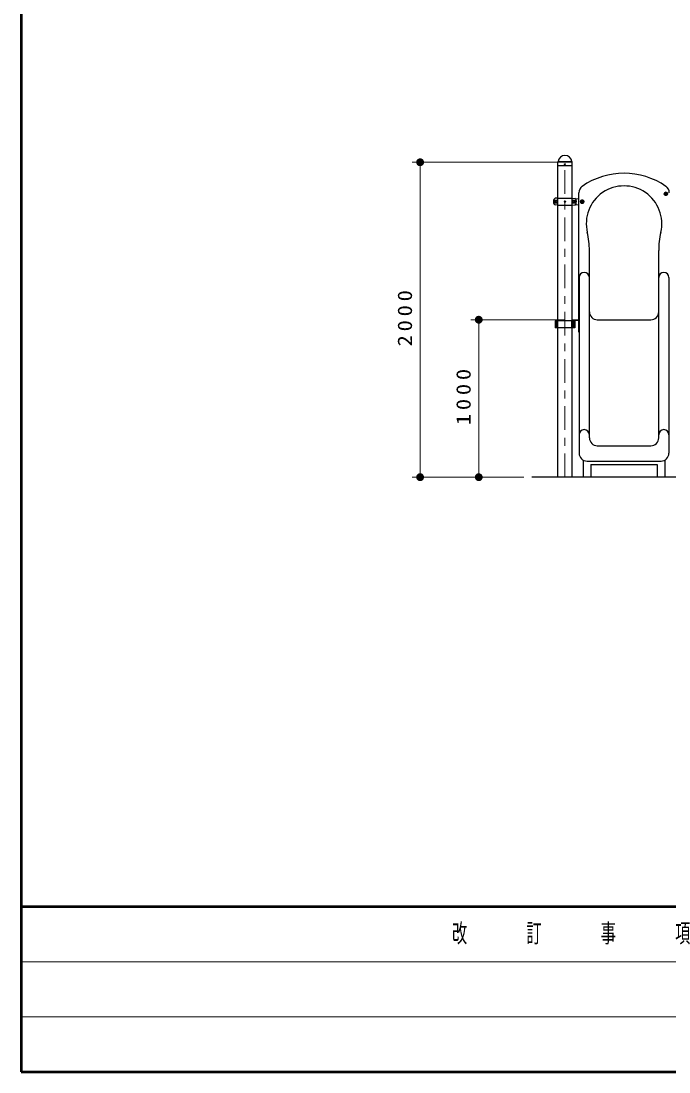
# Model space of a CAD drawing. Units: millimetres on the paper, scale 1:50. Extents: x -385 to 0, y -594 to 267.
# Drawn here: x -385 to -302.7, y -297 to -163.5 of the extents above; entities that cross this region are included whole.
import ezdxf

# ---------------------------------------------------------------- set-up
doc = ezdxf.new("R2010")
doc.units = ezdxf.units.MM
doc.linetypes.add('USER1', pattern=[4.5, 2.5, -2])
doc.linetypes.add('USER2', pattern=[6, 3, -1, 1, -1])
doc.layers.add('LY_1', color=7, linetype='Continuous', lineweight=25)
doc.layers.add('LY_2', color=7, linetype='Continuous', lineweight=13)
doc.styles.add('ＭＳ ゴシック', font='')
doc.styles.get('ＭＳ ゴシック').set_extended_font_data('MS Gothic')

# ---------------------------------------------------------------- blocks, each defined once
blk = doc.blocks.new('filled_dot')
at = {"color": 0, "linetype": 'Continuous', "lineweight": -2, "const_width": 1.25}
blk.add_lwpolyline([(-0.625, 0, 1), (0.625, 0, 1)], format="xyb", close=True, dxfattribs=at)

msp = doc.modelspace()

# ---------------------------------------------------------------- linework, layer by layer
at = {"layer": 'LY_1', "lineweight": 13}
for p, q in [((-316.902, -181.444), (-335.305, -181.444)), ((-334.305, -221.444), (-334.305, -181.444)), ((-316.795, -181.434), (-315.008, -181.434)), ((-316.759, -181.364), (-315.047, -181.364)), ((-317.236, -186.629), (-317.236, -186.259)), ((-316.867, -186.259), (-317.236, -186.259)), ((-316.867, -186.629), (-317.236, -186.629)), ((-314.936, -186.259), (-314.567, -186.259)), ((-314.936, -186.629), (-314.567, -186.629)), ((-314.567, -186.629), (-314.567, -186.259)), ((-316.011, -201.444), (-327.858, -201.444)), ((-326.858, -221.444), (-326.858, -201.444)), ((-321.132, -221.444), (-335.305, -221.444)), ((-321.132, -221.444), (-327.858, -221.444))]:
    msp.add_line(p, q, dxfattribs=at)
at = {"layer": 'LY_1'}
for p, q in [((-316.831, -181.854), (-316.822, -181.457)), ((-316.798, -181.4), (-316.776, -181.378)), ((-315.005, -181.4), (-315.027, -181.378)), ((-314.973, -181.854), (-314.981, -181.457)), ((-316.821, -181.864), (-316.831, -181.854)), ((-316.821, -181.864), (-314.982, -181.864)), ((-316.793, -221.444), (-316.793, -181.864)), ((-315.011, -221.444), (-315.011, -181.864)), ((-314.973, -181.854), (-314.982, -181.864)), ((-314.152, -203.044), (-314.152, -185.328)), ((-303.172, -185.398), (-303.092, -185.352)), ((-303.172, -185.398), (-303.172, -185.49)), ((-303.172, -185.49), (-303.092, -185.537)), ((-303.092, -185.352), (-303.012, -185.398)), ((-303.092, -185.537), (-303.012, -185.49)), ((-303.012, -185.398), (-303.012, -185.49)), ((-316.822, -185.994), (-317.137, -186.022)), ((-316.822, -186.894), (-317.137, -186.867)), ((-316.822, -185.994), (-314.981, -185.994)), ((-316.822, -186.894), (-314.981, -186.894)), ((-314.982, -185.994), (-314.152, -186.067)), ((-314.982, -186.894), (-314.152, -186.822)), ((-313.792, -186.398), (-313.712, -186.352)), ((-313.792, -186.398), (-313.792, -186.49)), ((-313.792, -186.49), (-313.712, -186.537)), ((-313.712, -186.352), (-313.632, -186.398)), ((-313.712, -186.537), (-313.632, -186.49)), ((-313.632, -186.398), (-313.632, -186.49)), ((-312.802, -216.444), (-312.802, -192.662)), ((-304.002, -216.444), (-304.002, -192.662)), ((-314.102, -196.094), (-314.102, -218.406)), ((-302.702, -196.094), (-302.702, -218.406)), ((-317.138, -201.564), (-317.138, -202.464)), ((-314.665, -201.564), (-317.138, -201.564)), ((-316.972, -201.564), (-316.972, -202.464)), ((-315.067, -201.564), (-315.067, -202.464)), ((-315.011, -201.444), (-314.152, -201.444)), ((-315.011, -201.49), (-314.152, -201.49)), ((-314.88, -201.564), (-314.88, -202.464)), ((-314.821, -201.564), (-314.821, -202.464)), ((-314.665, -201.564), (-314.665, -202.464)), ((-311.802, -201.444), (-305.002, -201.444)), ((-314.665, -202.464), (-317.138, -202.464)), ((-311.802, -217.444), (-305.002, -217.444)), ((-313.602, -219.272), (-313.602, -221.444)), ((-313.102, -219.406), (-303.702, -219.406)), ((-312.602, -219.844), (-312.602, -221.444)), ((-312.602, -219.844), (-304.202, -219.844)), ((-304.202, -219.844), (-304.202, -221.444)), ((-303.202, -219.272), (-303.202, -221.444)), ((-225.421, -221.444), (-320.132, -221.444))]:
    msp.add_line(p, q, dxfattribs=at)
at = {"layer": 'LY_1', "linetype": 'USER2', "lineweight": 13}
msp.add_line((-315.902, -221.444), (-315.902, -181.444), dxfattribs=at)
at = {"layer": 'LY_1'}
for centre, radius in [((-315.902, -181.704), 0.06), ((-303.092, -185.444), 0.21), ((-313.712, -186.444), 0.21)]:
    msp.add_circle(centre, radius, dxfattribs=at)
at = {"layer": 'LY_1', "lineweight": 13}
for centre, radius in [((-303.092, -185.444), 0.24), ((-303.092, -185.444), 0.11), ((-317.052, -186.444), 0.185), ((-317.052, -186.444), 0.1), ((-315.902, -186.444), 0.1), ((-314.752, -186.444), 0.185), ((-314.752, -186.444), 0.1), ((-313.712, -186.444), 0.24), ((-313.712, -186.444), 0.11)]:
    msp.add_circle(centre, radius, dxfattribs=at)
at = {"layer": 'LY_1', "linetype": 'USER1', "lineweight": 13}
for centre in [(-303.092, -185.444), (-313.712, -186.444)]:
    msp.add_circle(centre, 0.125, dxfattribs=at)
at = {"layer": 'LY_1'}
for centre, radius, start, end in [((-316.738, -181.459), 0.084, 135, 178.99605), ((-316.815, -181.338), 0.056, 315, 353.3676), ((-315.902, -181.444), 0.864, 90, 173.3676), ((-315.902, -181.444), 0.864, 6.6324, 90), ((-314.988, -181.338), 0.056, 186.6324, 225), ((-315.065, -181.459), 0.084, 1.00395, 45), ((-308.402, -192.19), 9.346, 55.31079, 124.68922), ((-313.152, -185.328), 1, 123.36701, 180), ((-308.402, -189.244), 4.8, 346.64882, 193.35118), ((-303.652, -185.328), 1, 0, 56.63299), ((-316.352, -186.444), 1, 163.80375, 196.19625), ((-317.12, -186.221), 0.2, 95, 163.80375), ((-317.12, -186.667), 0.2, 196.19625, 265), ((-314.683, -186.221), 0.2, 16.19625, 85), ((-314.683, -186.667), 0.2, 275, 343.80375), ((-315.452, -186.444), 1, 343.80375, 16.19625), ((-322.802, -192.662), 10, 0, 13.35118), ((-294.002, -192.662), 10, 166.64882, 180), ((-313.452, -196.094), 0.65, 0, 180), ((-303.352, -196.094), 0.65, 0, 180), ((-311.802, -200.444), 1, 180, 270), ((-305.002, -200.444), 1, 270, 0), ((-313.452, -216.056), 0.65, 0, 180), ((-303.352, -216.056), 0.65, 0, 180), ((-311.802, -216.444), 1, 180, 270), ((-305.002, -216.444), 1, 270, 0), ((-313.102, -218.406), 1, 180, 270), ((-303.702, -218.406), 1, 270, 0)]:
    msp.add_arc(centre, radius, start, end, dxfattribs=at)
at = {"layer": 'LY_1', "lineweight": 13}
for centre, start, end in [((-319.427, -186.444), 355.87048, 4.12952), ((-312.376, -186.444), 175.87048, 184.12952)]:
    msp.add_arc(centre, 2.567, start, end, dxfattribs=at)
at = {"layer": 'LY_2', "lineweight": 50}
for p, q in [((-385, -30), (-385, -297)), ((-385, -276), (0, -276)), ((-385, -297), (0, -297))]:
    msp.add_line(p, q, dxfattribs=at)
at = {"layer": 'LY_2'}
for p, q in [((-385, -283), (-243.5, -283)), ((-385, -290), (-243.5, -290))]:
    msp.add_line(p, q, dxfattribs=at)

# ---------------------------------------------------------------- block references
at = {"layer": 'LY_1', "lineweight": 13, "xscale": 0.4, "yscale": 0.4}
for p, rotation in [((-334.305, -181.444), 270), ((-326.858, -201.444), 270), ((-334.305, -221.444), 90), ((-326.858, -221.444), 90)]:
    msp.add_blockref('filled_dot', p, dxfattribs=dict(at, rotation=rotation))

# ---------------------------------------------------------------- texts
at = {"layer": 'LY_1', "char_height": 1.833, "attachment_point": 8, "rotation": 90, "style": 'ＭＳ ゴシック'}
for s, insert in [('\\T1.33;\\W1.15;2000', (-335.305, -201.021)), ('\\T1.33;\\W1.15;1000', (-327.858, -211.023))]:
    msp.add_mtext(s, dxfattribs=dict(at, insert=insert))
at = {"layer": 'LY_2', "insert": (-330.25, -279.5), "char_height": 2.346, "attachment_point": 4, "style": 'ＭＳ ゴシック'}
msp.add_mtext('\\T1.64;\\W0.6;改\u3000\u3000訂\u3000\u3000事\u3000\u3000項', dxfattribs=at)

doc.saveas('drawing.dxf')
